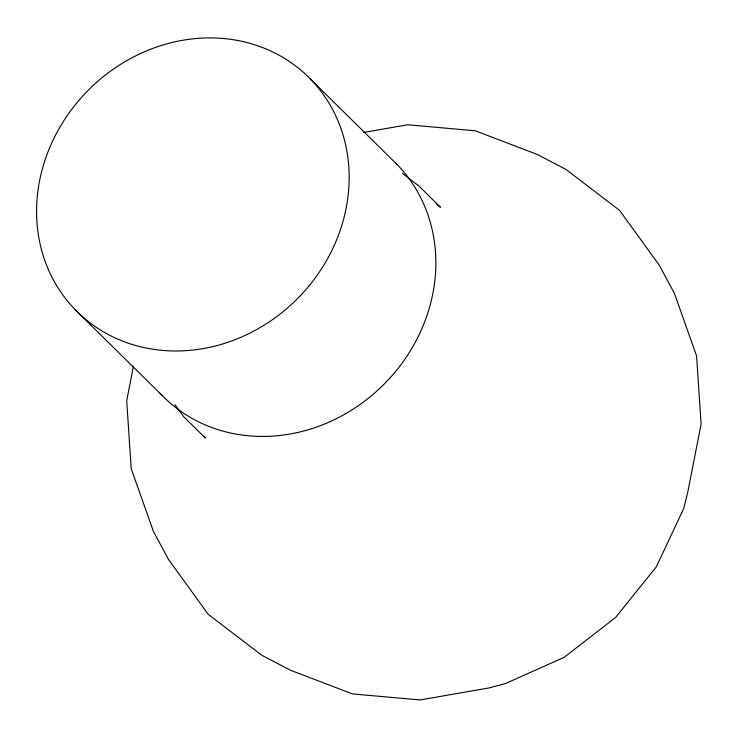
<?xml version="1.0" encoding="UTF-8"?>
<svg xmlns="http://www.w3.org/2000/svg" width="738" height="738" viewBox="0 0 738 738"><rect width="100%" height="100%" fill="white"/><g stroke="black" fill="none" stroke-linecap="round" stroke-linejoin="round"><path stroke-width="1.11" d="M133.329 366.851L126.705 400.697L131.216 468.722L153.384 531.323L168.578 559.57L208.245 614.348L261.925 655.362L290.661 670.307L352.515 693.932L420.162 699.947L488.99 687.945L505.613 683.489L564.164 657.309L615.584 617.494L656.359 566.756L683.72 508.556L687.641 492.836L701.1 424.018L696.589 355.993L674.431 293.392L659.228 265.145L619.56 210.367L565.88 169.353L537.144 154.408L475.29 130.783L407.644 124.768L363.64 132.443M402.45 173.393L418.695 185.801L440.411 207.212L436.795 204.454M310.384 79.021A164.731 147.655 -45.4 0 1 223.346 343.742A164.731 147.655 -45.4 0 1 44.861 160.58A164.731 147.655 -45.4 0 1 310.384 79.021L397.062 164.482M75.35 309.868L162.028 395.328M204.039 436.213L205.367 438.049L183.651 416.647L174.989 404.682M395.485 162.877A164.731 147.655 -45.4 0 1 382.146 386.094A164.731 147.655 -45.4 0 1 159.703 392.874"/></g></svg>
